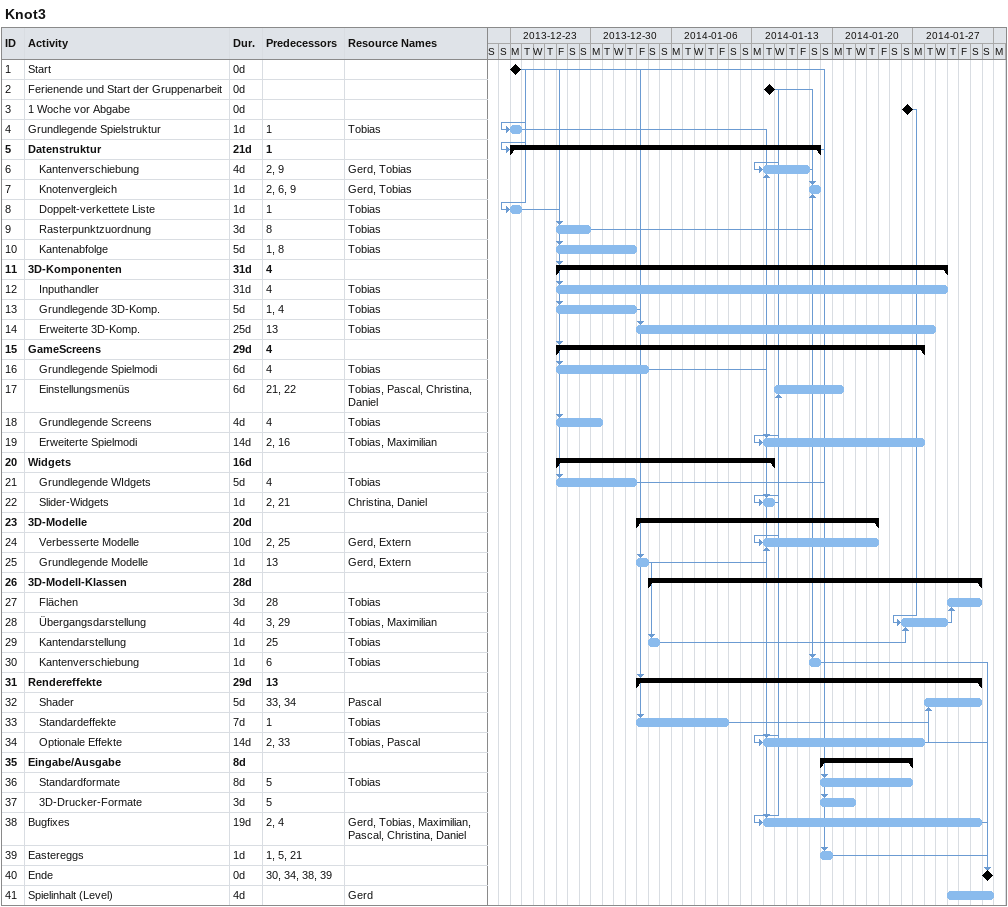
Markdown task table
Knot3

| ID | Level | Task | Duration | Start | Finish | Predecessors | Resources |
|---|---|---|---|---|---|---|---|
| 1 | 1 | Start | 0d | 2013-12-23 | 2013-12-23 |  |  |
| 2 | 1 | Ferienende und Start der Gruppenarbeit | 0d | 2014-01-14 | 2014-01-14 |  |  |
| 3 | 1 | 1 Woche vor Abgabe | 0d | 2014-01-26 | 2014-01-26 |  |  |
| 4 | 1 | Grundlegende Spielstruktur | 1d | 2013-12-23 | 2013-12-23 | 1 | Tobias |
| 5 | 1 | **Datenstruktur** | 21d | 2013-12-23 | 2014-01-18 | 1 |  |
| 6 | 2 | Kantenverschiebung | 4d | 2014-01-14 | 2014-01-17 | 2, 9 | Gerd, Tobias |
| 7 | 2 | Knotenvergleich | 1d | 2014-01-18 | 2014-01-18 | 2, 6, 9 | Gerd, Tobias |
| 8 | 2 | Doppelt-verkettete Liste | 1d | 2013-12-23 | 2013-12-23 | 1 | Tobias |
| 9 | 2 | Rasterpunktzuordnung | 3d | 2013-12-27 | 2013-12-29 | 8 | Tobias |
| 10 | 2 | Kantenabfolge | 5d | 2013-12-27 | 2014-01-02 | 1, 8 | Tobias |
| 11 | 1 | **3D-Komponenten** | 31d | 2013-12-27 | 2014-01-29 | 4 |  |
| 12 | 2 | Inputhandler | 31d | 2013-12-27 | 2014-01-29 | 4 | Tobias |
| 13 | 2 | Grundlegende 3D-Komp. | 5d | 2013-12-27 | 2014-01-02 | 1, 4 | Tobias |
| 14 | 2 | Erweiterte 3D-Komp. | 25d | 2014-01-03 | 2014-01-28 | 13 | Tobias |
| 15 | 1 | **GameScreens** | 29d | 2013-12-27 | 2014-01-27 | 4 |  |
| 16 | 2 | Grundlegende Spielmodi | 6d | 2013-12-27 | 2014-01-03 | 4 | Tobias |
| 17 | 2 | Einstellungsmenüs | 6d | 2014-01-15 | 2014-01-20 | 21, 22 | Tobias, Pascal, Christina, Daniel |
| 18 | 2 | Grundlegende Screens | 4d | 2013-12-27 | 2013-12-30 | 4 | Tobias |
| 19 | 2 | Erweiterte Spielmodi | 14d | 2014-01-14 | 2014-01-27 | 2, 16 | Tobias, Maximilian |
| 20 | 1 | **Widgets** | 16d | 2013-12-27 | 2014-01-14 |  |  |
| 21 | 2 | Grundlegende WIdgets | 5d | 2013-12-27 | 2014-01-02 | 4 | Tobias |
| 22 | 2 | Slider-Widgets | 1d | 2014-01-14 | 2014-01-14 | 2, 21 | Christina, Daniel |
| 23 | 1 | **3D-Modelle** | 20d | 2014-01-03 | 2014-01-23 |  |  |
| 24 | 2 | Verbesserte Modelle | 10d | 2014-01-14 | 2014-01-23 | 2, 25 | Gerd, Extern |
| 25 | 2 | Grundlegende Modelle | 1d | 2014-01-03 | 2014-01-03 | 13 | Gerd, Extern |
| 26 | 1 | **3D-Modell-Klassen** | 28d | 2014-01-04 | 2014-02-01 |  |  |
| 27 | 2 | Flächen | 3d | 2014-01-30 | 2014-02-01 | 28 | Tobias |
| 28 | 2 | Übergangsdarstellung | 4d | 2014-01-26 | 2014-01-29 | 3, 29 | Tobias, Maximilian |
| 29 | 2 | Kantendarstellung | 1d | 2014-01-04 | 2014-01-04 | 25 | Tobias |
| 30 | 2 | Kantenverschiebung | 1d | 2014-01-18 | 2014-01-18 | 6 | Tobias |
| 31 | 1 | **Rendereffekte** | 29d | 2014-01-03 | 2014-02-01 | 13 |  |
| 32 | 2 | Shader | 5d | 2014-01-28 | 2014-02-01 | 33, 34 | Pascal |
| 33 | 2 | Standardeffekte | 7d | 2014-01-03 | 2014-01-10 | 1 | Tobias |
| 34 | 2 | Optionale Effekte | 14d | 2014-01-14 | 2014-01-27 | 2, 33 | Tobias, Pascal |
| 35 | 1 | **Eingabe/Ausgabe** | 8d | 2014-01-19 | 2014-01-26 |  |  |
| 36 | 2 | Standardformate | 8d | 2014-01-19 | 2014-01-26 | 5 | Tobias |
| 37 | 2 | 3D-Drucker-Formate | 3d | 2014-01-19 | 2014-01-21 | 5 |  |
| 38 | 1 | Bugfixes | 19d | 2014-01-14 | 2014-02-01 | 2, 4 | Gerd, Tobias, Maximilian, Pascal, Christina, Daniel |
| 39 | 1 | Eastereggs | 1d | 2014-01-19 | 2014-01-19 | 1, 5, 21 |  |
| 40 | 1 | Ende | 0d | 2014-02-02 | 2014-02-02 | 30, 34, 38, 39 |  |
| 41 | 1 | Spielinhalt (Level) | 4d | 2014-01-30 | 2014-02-02 |  | Gerd |
